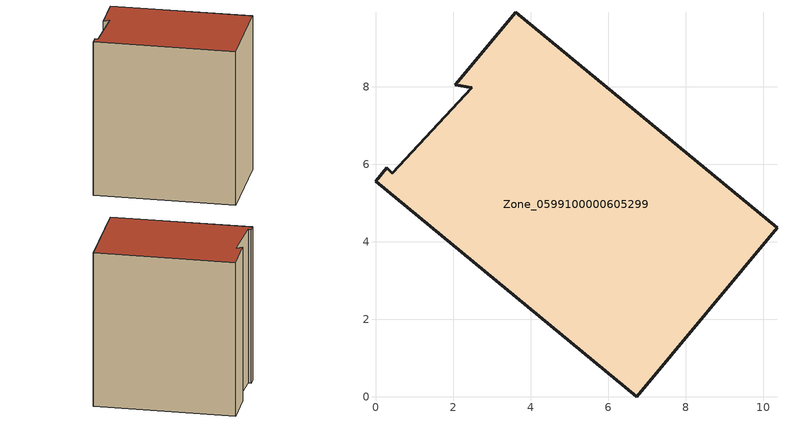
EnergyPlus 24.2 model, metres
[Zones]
Zone_0599100000605299
 floor ground (C_G): 0,5.57 0.29,5.92 0.43,5.77 2.48,7.98 2.06,8.05 3.62,9.93 10.36,4.36 6.74,0 z0
 wall outside (C_F): 3.62,9.93 2.06,8.05 2.48,7.98 0.43,5.77 0.29,5.92 0,5.57 6.74,0 10.36,4.36 3.62,9.93 z0:10.06
 roof outside (C_R): 0.29,5.92 0,5.57 6.74,0 10.36,4.36 3.62,9.93 2.06,8.05 2.48,7.98 0.43,5.77 z10.06
[BUILDING]
Pand.0599100000605299: North Axis=0; Terrain=City; Loads Convergence Tolerance Value=0.04; Temperature Convergence Tolerance Value=0.4; Solar Distribution=FullExterior; Maximum Number of Warmup Days=25; Minimum Number of Warmup Days=1
[Site:Location]
Rotterdam.The.Hague.AP_ZH_NLD Design_Conditions: Latitude=51.96; Longitude=4.45; Time Zone=1; Elevation=-4.5
[SITE:GROUNDTEMPERATURE:BUILDINGSURFACE]
18, 18, 18, 18, 18, 18, 18, 18, 18, 18, 18, 18
[MATERIAL] Thermal Absorptance=0.9; Solar Absorptance=0.7; Visible Absorptance=0.7
Name | Roughness | Thickness | Conductivity | Density | Specific Heat
G.TI.1946 | MediumSmooth | 0.15 | 1 | 540 | 1210
F.TI.1946 | Rough | 0.3 | 0.857143 | 1920 | 840
R.TI.1946 | MediumRough | 0.2 | 0.1 | 1500 | 1000
[CONSTRUCTION]
C_G: G.TI.1946
C_F: F.TI.1946
C_R: R.TI.1946
[ZONE]
Zone_0599100000605299: Type=1; Multiplier=1; Ceiling Height=Autocalculate; Volume=Autocalculate; Floor Area=autocalculate; Part of Total Floor Area=Yes
[ZONEINFILTRATION:DESIGNFLOWRATE]
Infil_Zone_0599100000605299: Zone or ZoneList or Space or SpaceList=Zone_0599100000605299; Schedule=AlwaysOn; Design Flow Rate Calculation Method=Flow/Area; Flow Rate per Floor Area=0.003; Constant Term Coefficient=1; Temperature Term Coefficient=0; Velocity Term Coefficient=0; Velocity Squared Term Coefficient=0
[HVACTEMPLATE:ZONE:IDEALLOADSAIRSYSTEM]
Zone_0599100000605299: Maximum Heating Supply Air Temperature=50; Minimum Cooling Supply Air Temperature=13; Maximum Heating Supply Air Humidity Ratio=0.0156; Minimum Cooling Supply Air Humidity Ratio=0.0077; Heating Limit=NoLimit; Cooling Limit=NoLimit; Dehumidification Control Type=ConstantSensibleHeatRatio; Cooling Sensible Heat Ratio=0.7; Dehumidification Setpoint=60; Humidification Control Type=None; Humidification Setpoint=30; Outdoor Air Method=None; Outdoor Air Flow Rate per Person=0.00944; Outdoor Air Flow Rate per Zone Floor Area=0; Outdoor Air Flow Rate per Zone=0; Demand Controlled Ventilation Type=None; Outdoor Air Economizer Type=NoEconomizer; Heat Recovery Type=None; Sensible Heat Recovery Effectiveness=0.7; Latent Heat Recovery Effectiveness=0.65
[ZONECONTROL:THERMOSTAT]
ThermostatControl_Zone_0599100000605299: Zone or ZoneList=Zone_0599100000605299; Control Type Schedule=DualSetpointControlType; Control 1=Thermostat_Zone_0599100000605299; Temperature Difference Between Cutout And Setpoint=0
[THERMOSTATSETPOINT:DUALSETPOINT]
Thermostat_Zone_0599100000605299: Heating Setpoint Temperature Schedule=HeatingSetpoint_Zone_0599100000605299; Cooling Setpoint Temperature Schedule=CoolingSetpoint_Zone_0599100000605299
[SCHEDULE:COMPACT]
HeatingSetpoint_Zone_0599100000605299: Through: 12/31, For: AllDays, Until: 24:00, 21
CoolingSetpoint_Zone_0599100000605299: Through: 12/31, For: AllDays, Until: 24:00, 24
DualSetpointControlType: Through: 12/31, For: AllDays, Until: 24:00, 4
AlwaysOn: Through: 12/31, For: AllDays, Until: 24:00, 1
